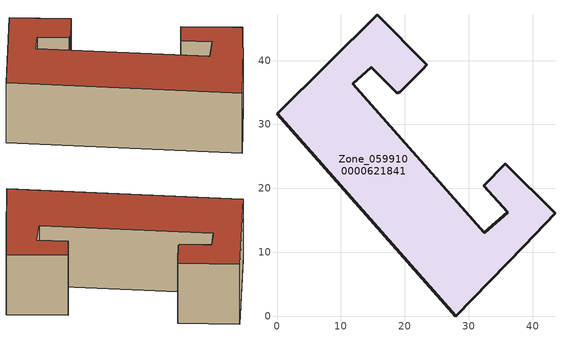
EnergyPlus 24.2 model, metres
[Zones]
Zone_0599100000621841
 floor ground (C_G): 11.82,36.39 32.41,13.04 36.09,16.27 32.3,20.42 35.68,23.89 43.47,16.09 38.63,11.07 38.67,11.02 27.92,0 0,31.65 15.68,47.17 23.45,39.3 22.76,38.6 19.08,34.96 18.95,35.08 18.77,34.91 14.75,38.98 z0.7
 wall outside (C_F): 22.76,38.6 23.45,39.3 15.68,47.17 0,31.65 27.92,0 38.67,11.02 38.63,11.07 43.47,16.09 35.68,23.89 32.3,20.42 36.09,16.27 32.41,13.04 11.82,36.39 14.75,38.98 18.77,34.91 18.95,35.08 19.08,34.96 22.76,38.6 z0.7:13.23
 roof outside (C_R): 32.41,13.04 11.82,36.39 14.75,38.98 18.77,34.91 18.95,35.08 19.08,34.96 22.76,38.6 23.45,39.3 15.68,47.17 0,31.65 27.92,0 38.67,11.02 38.63,11.07 43.47,16.09 35.68,23.89 32.3,20.42 36.09,16.27 z13.23
[BUILDING]
Pand.0599100000621841: North Axis=0; Terrain=City; Loads Convergence Tolerance Value=0.04; Temperature Convergence Tolerance Value=0.4; Solar Distribution=FullExterior; Maximum Number of Warmup Days=25; Minimum Number of Warmup Days=1
[Site:Location]
Rotterdam.The.Hague.AP_ZH_NLD Design_Conditions: Latitude=51.96; Longitude=4.45; Time Zone=1; Elevation=-4.5
[SITE:GROUNDTEMPERATURE:BUILDINGSURFACE]
18, 18, 18, 18, 18, 18, 18, 18, 18, 18, 18, 18
[MATERIAL] Thermal Absorptance=0.9; Solar Absorptance=0.7; Visible Absorptance=0.7
Name | Roughness | Thickness | Conductivity | Density | Specific Heat
G.TI.1992-2005 | MediumSmooth | 0.15 | 0.06 | 540 | 1210
F.TI.1992-2005 | Rough | 0.3 | 0.12 | 1920 | 840
R.TI.1992-2005 | MediumRough | 0.2 | 0.08 | 1500 | 1000
[CONSTRUCTION]
C_G: G.TI.1992-2005
C_F: F.TI.1992-2005
C_R: R.TI.1992-2005
[ZONE]
Zone_0599100000621841: Type=1; Multiplier=1; Ceiling Height=Autocalculate; Volume=Autocalculate; Floor Area=autocalculate; Part of Total Floor Area=Yes
[ZONEINFILTRATION:DESIGNFLOWRATE]
Infil_Zone_0599100000621841: Zone or ZoneList or Space or SpaceList=Zone_0599100000621841; Schedule=AlwaysOn; Design Flow Rate Calculation Method=Flow/Area; Flow Rate per Floor Area=0.0015; Constant Term Coefficient=1; Temperature Term Coefficient=0; Velocity Term Coefficient=0; Velocity Squared Term Coefficient=0
[HVACTEMPLATE:ZONE:IDEALLOADSAIRSYSTEM]
Zone_0599100000621841: Maximum Heating Supply Air Temperature=50; Minimum Cooling Supply Air Temperature=13; Maximum Heating Supply Air Humidity Ratio=0.0156; Minimum Cooling Supply Air Humidity Ratio=0.0077; Heating Limit=NoLimit; Cooling Limit=NoLimit; Dehumidification Control Type=ConstantSensibleHeatRatio; Cooling Sensible Heat Ratio=0.7; Dehumidification Setpoint=60; Humidification Control Type=None; Humidification Setpoint=30; Outdoor Air Method=None; Outdoor Air Flow Rate per Person=0.00944; Outdoor Air Flow Rate per Zone Floor Area=0; Outdoor Air Flow Rate per Zone=0; Demand Controlled Ventilation Type=None; Outdoor Air Economizer Type=NoEconomizer; Heat Recovery Type=None; Sensible Heat Recovery Effectiveness=0.7; Latent Heat Recovery Effectiveness=0.65
[ZONECONTROL:THERMOSTAT]
ThermostatControl_Zone_0599100000621841: Zone or ZoneList=Zone_0599100000621841; Control Type Schedule=DualSetpointControlType; Control 1=Thermostat_Zone_0599100000621841; Temperature Difference Between Cutout And Setpoint=0
[THERMOSTATSETPOINT:DUALSETPOINT]
Thermostat_Zone_0599100000621841: Heating Setpoint Temperature Schedule=HeatingSetpoint_Zone_0599100000621841; Cooling Setpoint Temperature Schedule=CoolingSetpoint_Zone_0599100000621841
[SCHEDULE:COMPACT]
HeatingSetpoint_Zone_0599100000621841: Through: 12/31, For: AllDays, Until: 24:00, 21
CoolingSetpoint_Zone_0599100000621841: Through: 12/31, For: AllDays, Until: 24:00, 24
DualSetpointControlType: Through: 12/31, For: AllDays, Until: 24:00, 4
AlwaysOn: Through: 12/31, For: AllDays, Until: 24:00, 1
